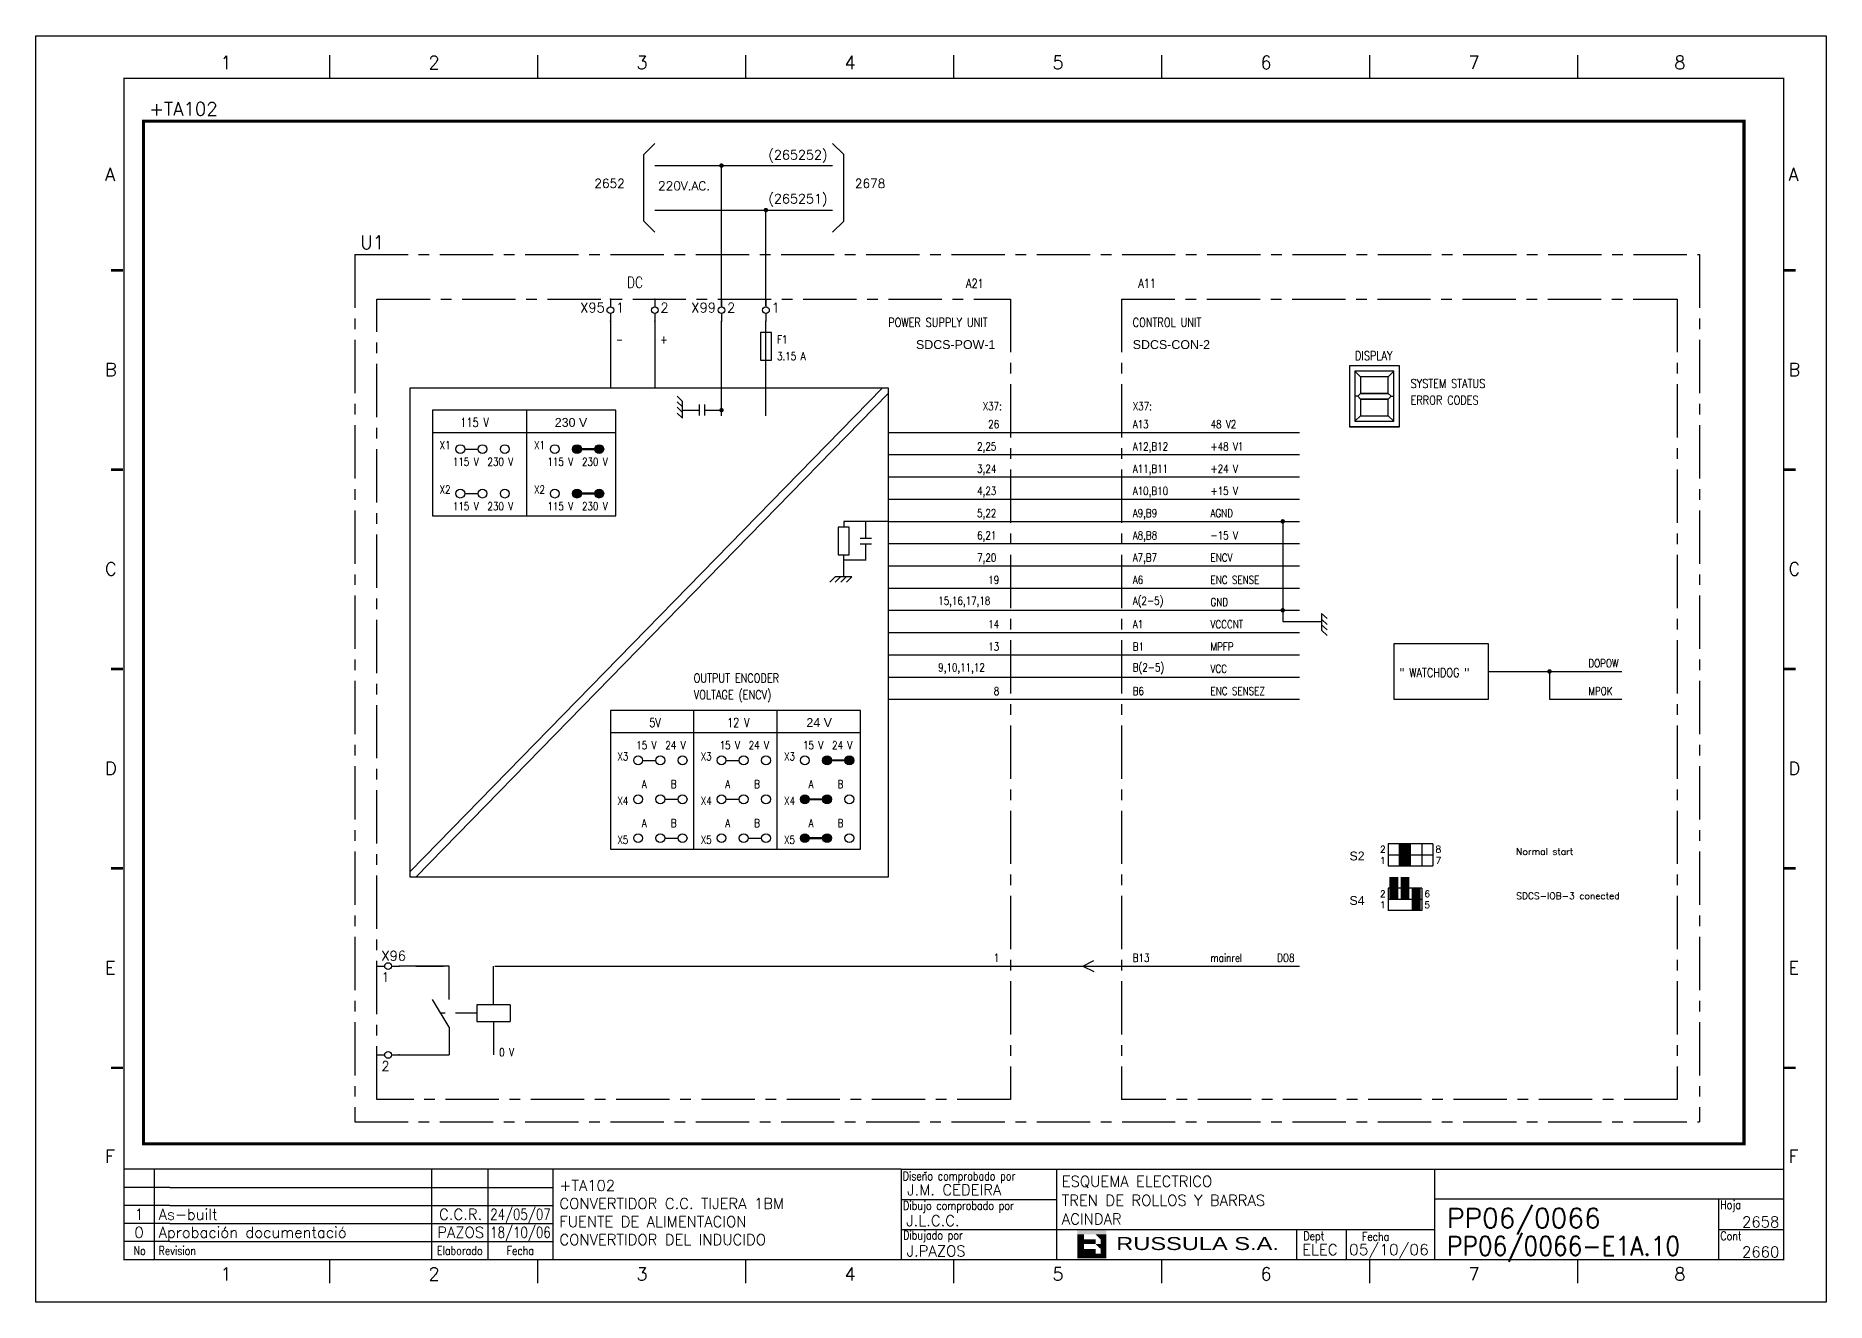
# Model space of a CAD drawing. Extents: x -25 to 1044, y -25744 to 292.
# Drawn here: x 107.8 to 527.8, y -8052.8 to -7755.8 of the extents above; entities that cross this region are included whole.
import ezdxf
from ezdxf.enums import TextEntityAlignment as Align

# ---------------------------------------------------------------- set-up
doc = ezdxf.new("R2010")
doc.units = 0
doc.header["$LTSCALE"] = 10
doc.header["$MEASUREMENT"] = 0
for name, pattern in [('CENTER', [2, 1.25, -0.25, 0.25, -0.25]), ('DASHDOT', [1, 0.5, -0.25, 0, -0.25]), ('DASHED', [0.75, 0.5, -0.25])]:
    doc.linetypes.add(name, pattern=pattern)
doc.layers.get('0').update_dxf_attribs({"linetype": 'CONTINUOUS'})
for name, color, linetype in [('1', 7, 'CONTINUOUS'), ('10', 5, 'CONTINUOUS'), ('2', 7, 'CONTINUOUS'), ('25', 3, 'CONTINUOUS'), ('25K', 4, 'DASHED'), ('25PK', 4, 'CENTER'), ('35', 2, 'CONTINUOUS'), ('8', 1, 'CONTINUOUS'), ('9', 6, 'CONTINUOUS'), ('DIBUJO', 7, 'CONTINUOUS'), ('NODE', 7, 'CONTINUOUS')]:
    doc.layers.add(name, color=color, linetype=linetype)
doc.styles.add('ABBSTYLE', font='ROMANS.SHX', dxfattribs={"width": 0.8})
doc.styles.add('HELV', font='HELVBLD.SHX', dxfattribs={"width": 1.2})
doc.styles.add('HELVETICA', font='HELV.SHX')
doc.styles.add('LABEL', font='SIMPLEX', dxfattribs={"width": 0.8, "height": 4})
doc.styles.add('ROMANS', font='romans')
doc.styles.get("Standard").update_dxf_attribs({"font": 'simplex'})

# ---------------------------------------------------------------- blocks, each defined once
blk = doc.blocks.new('NOD', base_point=(237.5, 170))
at = {"layer": 'NODE'}
blk.add_point((237.5, 170), dxfattribs=at)
blk = doc.blocks.new('$$PLL21C')
for p, q in [((-2.5, 0), (-0.75, 0)), ((0.75, 0), (2.5, 0))]:
    blk.add_line(p, q)
at = {"layer": '2'}
blk.add_circle((0, 0), 0.75, dxfattribs=at)
for p in [(-2.5, 0), (2.5, 0)]:
    blk.add_blockref('NOD', p, dxfattribs=at)
at = {"layer": '8'}
blk.add_attdef('*A', (-1.5, -3.575), '', height=2.15, dxfattribs=at)
at = {"layer": '9'}
blk.add_attdef('ID', (-1.5, 1.25), '', height=2.15, dxfattribs=at)
blk = doc.blocks.new('$$PLU21C')
for p, q in [((0, 2.5), (0, 0.75)), ((0, -0.75), (0, -2.5))]:
    blk.add_line(p, q)
at = {"layer": '2'}
blk.add_circle((0, 0), 0.75, dxfattribs=at)
for p in [(0, 2.5), (0, -2.5)]:
    blk.add_blockref('NOD', p, dxfattribs=at)
at = {"layer": '8'}
blk.add_attdef('*A', (1.25, -0.5), '', height=2.15, dxfattribs=at)
at = {"layer": '9'}
blk.add_attdef('ID', text='', height=2.15, dxfattribs=at).set_placement((-1.25, -0.5), align=Align.RIGHT)
blk = doc.blocks.new('newcajec')
at = {"layer": '1'}
for p, q in [((179.4, 20.85), (0.13, 20.85)), ((7, 20.85), (7, 0)), ((71, 20.85), (71, 0)), ((84, 20.85), (84, 0.09)), ((99, 20.85), (99, 0)), ((215.2, 20.8), (215.2, 0)), ((10.6, 16.64), (0, 16.64)), ((10.6, 16.64), (99, 16.64)), ((184.64, 20.18), (184.81, 20.01)), ((184.81, 20.01), (185.18, 20.25)), ((10.6, 12.48), (0, 12.48)), ((10.6, 12.48), (99, 12.48)), ((179.4, 13.87), (215.2, 13.87)), ((368, 14.06), (368, 0)), ((10.6, 8.32), (0, 8.32)), ((10.6, 8.32), (99, 8.32)), ((10.6, 4.16), (0, 4.16)), ((10.6, 4.16), (99, 4.16)), ((179.4, 6.93), (267.63, 6.93)), ((267.63, 6.93), (302.5, 6.93)), ((270.63, 6.91), (270.63, 0)), ((282.07, 6.93), (282.07, 0)), ((368, 6.93), (383, 6.93))]:
    blk.add_line(p, q, dxfattribs=at)
for points in [[(47.5, 272.5, 0.3, 0.3, 0), (47.5, 277.91, 0.3, 0.3, 0)], [(95.5, 272.5, 0.3, 0.3, 0), (95.5, 277.91, 0.3, 0.3, 0)], [(143.5, 272.5, 0.3, 0.3, 0), (143.5, 277.91, 0.3, 0.3, 0)], [(191.5, 272.5, 0.3, 0.3, 0), (191.5, 277.91, 0.3, 0.3, 0)], [(239.5, 272.5, 0.3, 0.3, 0), (239.5, 277.91, 0.3, 0.3, 0)], [(287.5, 272.5, 0.3, 0.3, 0), (287.5, 277.91, 0.3, 0.3, 0)], [(335.5, 272.5, 0.3, 0.3, 0), (335.5, 277.91, 0.3, 0.3, 0)], [(-2.99, 228.23, 0.6, 0.6, 0), (-0.18, 228.23, 0.6, 0.6, 0)], [(383.01, 228.23, 0.6, 0.6, 0), (385.82, 228.23, 0.6, 0.6, 0)], [(-2.99, 182.23, 0.6, 0.6, 0), (-0.18, 182.23, 0.6, 0.6, 0)], [(383.01, 182.23, 0.6, 0.6, 0), (385.82, 182.23, 0.6, 0.6, 0)], [(-2.99, 136.23, 0.6, 0.6, 0), (-0.18, 136.23, 0.6, 0.6, 0)], [(383.01, 136.23, 0.6, 0.6, 0), (385.82, 136.23, 0.6, 0.6, 0)], [(-2.99, 90.23, 0.6, 0.6, 0), (-0.18, 90.23, 0.6, 0.6, 0)], [(383.01, 90.23, 0.6, 0.6, 0), (385.82, 90.23, 0.6, 0.6, 0)], [(-2.99, 44.23, 0.6, 0.6, 0), (-0.18, 44.23, 0.6, 0.6, 0)], [(383.01, 44.23, 0.6, 0.6, 0), (385.82, 44.23, 0.6, 0.6, 0)], [(383, 20.8, 0.3, 0.3, 0), (179.4, 20.8, 0.3, 0.3, 0), (179.4, 0, 0.3, 0.3, 0)], [(302.5, 20.8, 0.3, 0.3, 0), (302.5, 0, 0.3, 0.3, 0)], [(302.5, 14, 0.3, 0.3, 0), (383, 14, 0.3, 0.3, 0)], [(47.5, -5.5, 0.3, 0.3, 0), (47.5, -0.09, 0.3, 0.3, 0)], [(95.5, -5.5, 0.3, 0.3, 0), (95.5, -0.09, 0.3, 0.3, 0)], [(143.5, -5.5, 0.3, 0.3, 0), (143.5, -0.09, 0.3, 0.3, 0)], [(191.5, -5.5, 0.3, 0.3, 0), (191.5, -0.09, 0.3, 0.3, 0)], [(239.5, -5.5, 0.3, 0.3, 0), (239.5, -0.09, 0.3, 0.3, 0)], [(287.5, -5.5, 0.3, 0.3, 0), (287.5, -0.09, 0.3, 0.3, 0)], [(335.5, -5.5, 0.3, 0.3, 0), (335.5, -0.09, 0.3, 0.3, 0)]]:
    blk.add_lwpolyline(points, format="xyseb", dxfattribs=at)
at = {"layer": '1', "const_width": 0.3}
blk.add_lwpolyline([(0, 0), (0, 272.5), (383, 272.5), (383, 0)], close=True, dxfattribs=at)
at = {"layer": '2', "color": 14}
for p, q in [((221.42, 4.69), (221.42, 5.81)), ((221.42, 2.47), (221.42, 3.58))]:
    blk.add_line(p, q, dxfattribs=at)
for points in [[(220.05, 5.81), (220.05, 6.92), (226.74, 5.81), (226.74, 6.92)], [(221.42, 2.47), (220.05, 2.47), (221.42, 5.81), (220.05, 5.81)], [(221.42, 4.69), (224.25, 4.69), (221.42, 3.58), (224.25, 3.58)], [(224.25, 5.81), (225.37, 5.81), (225.37, 4.69)], [(225.37, 5.81), (226.74, 5.81), (225.37, 1.35), (226.74, 1.35)], [(224.25, 0.24), (224.25, 2.47), (220.05, 0.24), (220.05, 2.47)], [(224.25, 3.58), (225.37, 3.58), (225.37, 2.47)], [(226.74, 1.35), (226.74, 0.24), (224.25, 1.35), (224.25, 0.24)]]:
    blk.add_solid(points, dxfattribs=at)
at = {"layer": '1', "style": 'ROMANS'}
for s, p in [('1', (22.29, 274.68)), ('2', (70.29, 274.68)), ('3', (118.29, 274.68)), ('4', (166.29, 274.68)), ('5', (214.29, 274.68)), ('6', (262.29, 274.68)), ('7', (310.29, 274.68)), ('8', (357.79, 274.68)), ('A', (-4.37, 248.84)), ('A', (384.13, 248.84)), ('B', (-4.37, 203.84)), ('B', (384.13, 203.84)), ('C', (-4.37, 157.84)), ('C', (384.13, 157.84)), ('D', (-4.37, 111.84)), ('D', (384.13, 111.84)), ('E', (-4.37, 65.84)), ('E', (384.13, 65.84)), ('F', (-4.37, 22.34)), ('F', (384.13, 22.34)), ('1', (22.29, -4.82)), ('2', (70.29, -4.82)), ('3', (118.29, -4.82)), ('4', (166.29, -4.82)), ('5', (214.29, -4.82)), ('6', (262.29, -4.82)), ('7', (310.29, -4.82)), ('8', (357.79, -4.82))]:
    blk.add_text(s, height=3, dxfattribs=at).set_placement(p)
at = {"layer": '1', "style": 'LABEL', "width": 0.8}
for s, p in [('Diseno comprobado por', (179.73, 18.27)), ('Dibujo comprobado por', (179.81, 11.47)), ('Hoja', (368.38, 11.66)), ('Dibujado por', (179.83, 4.64)), ('Fecha', (285.71, 4.3)), ('Cont', (368.43, 4.46)), ('No', (2.23, 1.05)), ('Revision', (8, 1.05))]:
    blk.add_text(s, height=2, dxfattribs=at).set_placement(p)
for s, p in [('Dept', (274.61, 4.44)), ('Elaborado', (77.5, 1.05)), ('Fecha', (91.5, 1.05))]:
    blk.add_text(s, height=2, dxfattribs=at).set_placement(p, align=Align.CENTER)
at = {"layer": '10', "style": 'ROMANS'}
for tag, p in [('REV41', (3.5, 18.74)), ('REV43', (77.7, 18.74)), ('REV31', (3.5, 14.58)), ('REV33', (77.7, 14.58)), ('REV21', (3.5, 10.42)), ('REV23', (77.7, 10.42)), ('REV11', (3.5, 6.27)), ('REV13', (77.7, 6.27))]:
    blk.add_attdef(tag, text='', height=2.5, dxfattribs=at).set_placement(p, align=Align.MIDDLE)
for tag, p, height in [('REV42', (8, 17.49), 2.5), ('SHEETNAME1', (100.5, 15.83), 2.5), ('DESIGNCHECK', (180.74, 14.83), 2.5), ('DOCUMENTTYPE', (216.43, 16.8), 2.5), ('NOTA', (305.32, 15.8), 3), ('REV32', (8, 13.33), 2.5), ('SHEETNAME2', (100.5, 11.67), 2.5), ('OBJECT', (216.43, 12.4), 2.5), ('REV22', (8, 9.17), 2.5), ('SHEETNAME3', (100.5, 7.51), 2.5), ('DRAWINGCHECK', (180.53, 7.71), 2.5), ('CUSTOMER', (216.43, 8.08), 2.5), ('ORDER', (305.32, 7.3), 4.5), ('REV12', (8, 5.01), 2.5), ('SHEETNAME4', (100.5, 3.35), 2.5), ('DOCUMENT_ID', (305.32, 0.93), 4.4), ('USER', (180.63, 0.71), 2.5), ('DEPARTMENT', (271.93, 1.05), 2.5)]:
    blk.add_attdef(tag, p, '', height=height, dxfattribs=at)
for tag, width, p, p2 in [('REV44', 1.221199, (84.53, 17.49), (98.48, 17.49)), ('REV34', 1.221199, (84.53, 13.33), (98.48, 13.33)), ('REV24', 1.221199, (84.53, 9.17), (98.48, 9.17)), ('REV14', 1.221199, (84.53, 5.01), (98.48, 5.01)), ('CREATED2', 7.039915, (282.71, 1.05), (301.14, 1.05))]:
    blk.add_attdef(tag, text='', height=2.5, dxfattribs=dict(at, width=width)).set_placement(p, p2, align=Align.FIT)
for tag, p in [('SHEET', (382, 7.43)), ('NEXTSHEET', (382, 0.5))]:
    blk.add_attdef(tag, text='', height=2.5, dxfattribs=at).set_placement(p, align=Align.RIGHT)
at = {"layer": 'DIBUJO', "color": 14, "style": 'HELVETICA', "width": 1.3}
blk.add_text('RUSSULA S.A.', height=3, dxfattribs=at).set_placement((229, 2.19))

msp = doc.modelspace()

# ---------------------------------------------------------------- linework, layer by layer
at = {"layer": '2', "color": 7}
for p, q in [((250.38, -7783.66), (252.99, -7781.05)), ((297.31, -7783.66), (294.7, -7781.05)), ((250.38, -7799.3), (250.38, -7783.66)), ((252.99, -7786.26), (294.7, -7786.26)), ((268.63, -7819.12), (268.63, -7786.26)), ((297.31, -7799.3), (297.31, -7783.66)), ((252.99, -7801.91), (250.38, -7799.3)), ((252.99, -7796.69), (294.7, -7796.69)), ((279.06, -7819.12), (279.06, -7796.69)), ((294.7, -7801.91), (297.31, -7799.3)), ((435.49, -7945.31), (425.06, -7945.31)), ((425.06, -7945.31), (425.06, -7950.52)), ((427.67, -7950.52), (427.67, -7945.31)), ((430.28, -7950.52), (430.28, -7945.31)), ((432.89, -7945.31), (432.89, -7950.52)), ((435.49, -7945.31), (435.49, -7950.52)), ((425.06, -7947.91), (435.49, -7947.91)), ((425.06, -7950.52), (435.49, -7950.52)), ((425.06, -7950.52), (435.49, -7950.52)), ((425.06, -7955.74), (425.06, -7960.95)), ((432.89, -7955.74), (425.06, -7955.74)), ((425.06, -7958.34), (432.89, -7958.34)), ((432.89, -7955.74), (432.89, -7960.95)), ((432.89, -7960.95), (425.06, -7960.95))]:
    msp.add_line(p, q, dxfattribs=at)
at = {"layer": '2', "color": 3, "linetype": 'DASHDOT', "const_width": 0.73}
msp.add_lwpolyline([(133.05, -7775.84), (508.5, -7775.84), (508.5, -8015.7), (133.05, -8015.7), (133.05, -7775.84)], dxfattribs=at)
at = {"layer": '2', "color": 7}
for points, const_width in [([(268.37, -7786.26, 1), (268.89, -7786.26, 1)], 0.521), ([(278.8, -7796.69, 1), (279.32, -7796.69, 1)], 0.521), ([(234.21, -7852.75, 1), (235.26, -7852.75, 1)], 1.04), ([(239.43, -7852.75, 1), (240.47, -7852.75, 1)], 1.04), ([(234.21, -7863.18, 1), (235.26, -7863.18, 1)], 1.04), ([(239.43, -7863.18, 1), (240.47, -7863.18, 1)], 1.04), ([(292.88, -7925.75, 1), (293.92, -7925.75, 1)], 1.04), ([(298.09, -7925.75, 1), (299.13, -7925.75, 1)], 1.04), ([(287.66, -7934.88, 1), (288.71, -7934.88, 1)], 1.04), ([(292.88, -7934.88, 1), (293.92, -7934.88, 1)], 1.04), ([(287.66, -7944, 1), (288.71, -7944, 1)], 1.04), ([(292.88, -7944, 1), (293.92, -7944, 1)], 1.04)]:
    msp.add_lwpolyline(points, format="xyb", close=True, dxfattribs=dict(at, const_width=const_width))
at = {"layer": '2', "color": 7, "const_width": 0.521}
for points in [[(235.73, -7852.75), (239.06, -7852.75)], [(235.73, -7863.18), (239.06, -7863.18)], [(294.39, -7925.75), (297.73, -7925.75)], [(289.17, -7934.88), (292.51, -7934.88)], [(289.17, -7944), (292.51, -7944)]]:
    msp.add_lwpolyline(points, dxfattribs=at)
at = {"layer": '2', "color": 7}
for points in [[(427.67, -7945.31), (427.67, -7950.52), (430.28, -7945.31), (430.28, -7950.52)], [(425.32, -7958.3), (425.32, -7953.08), (427.41, -7958.3), (427.41, -7953.08)], [(427.93, -7958.3), (427.93, -7953.08), (430.02, -7958.3), (430.02, -7953.08)], [(430.54, -7960.95), (430.54, -7955.74), (432.63, -7960.95), (432.63, -7955.74)]]:
    msp.add_solid(points, dxfattribs=at)
at = {"layer": '25'}
for p, q in [((243.86, -7843.62), (200.84, -7843.62)), ((200.84, -7843.62), (200.84, -7868.39)), ((223, -7868.39), (223, -7843.62)), ((243.86, -7868.39), (243.86, -7843.62)), ((200.84, -7848.84), (243.86, -7848.84)), ((200.84, -7868.39), (243.86, -7868.39)), ((301.22, -7914.02), (242.56, -7914.02)), ((242.56, -7914.02), (242.56, -7946.61)), ((262.11, -7946.61), (262.11, -7914.02)), ((281.67, -7946.61), (281.67, -7914.02)), ((301.22, -7946.61), (301.22, -7914.02)), ((242.56, -7919.23), (301.22, -7919.23)), ((242.56, -7946.61), (301.22, -7946.61))]:
    msp.add_line(p, q, dxfattribs=at)
at = {"layer": '25K'}
msp.add_line((211.27, -7985.07), (202.8, -7985.07), dxfattribs=at)
at = {"layer": '25PK'}
for p, q in [((182.59, -7807.12), (498.07, -7807.12)), ((182.59, -7807.12), (498.07, -7807.12)), ((182.59, -7807.12), (182.59, -8010.49)), ((182.59, -7807.12), (182.59, -8010.49)), ((498.07, -7807.12), (498.07, -8010.49)), ((187.8, -8005.27), (187.8, -7817.55)), ((187.8, -7817.55), (336.42, -7817.55)), ((336.42, -7817.55), (336.42, -8005.27)), ((362.49, -7817.55), (362.49, -8005.27)), ((362.49, -7817.55), (492.85, -7817.55)), ((492.85, -7817.55), (492.85, -8005.27)), ((336.42, -8005.27), (187.8, -8005.27)), ((492.85, -8005.27), (362.49, -8005.27)), ((182.59, -8010.49), (498.07, -8010.49))]:
    msp.add_line(p, q, dxfattribs=at)
at = {"layer": '35'}
for p, q in [((242.56, -7822.77), (242.56, -7838.41)), ((252.99, -7822.77), (252.99, -7838.41)), ((268.63, -7844.93), (268.63, -7822.77)), ((279.06, -7844.93), (279.06, -7822.77)), ((277.75, -7825.37), (277.75, -7831.89)), ((280.36, -7825.37), (277.75, -7825.37)), ((280.36, -7831.89), (280.36, -7825.37)), ((277.75, -7831.89), (280.36, -7831.89)), ((427.67, -7833.19), (415.94, -7833.19)), ((415.94, -7833.19), (415.94, -7847.53)), ((426.37, -7834.5), (417.24, -7834.5)), ((417.24, -7834.5), (417.24, -7841.02)), ((418.55, -7835.8), (417.24, -7834.5)), ((425.06, -7835.8), (418.55, -7835.8)), ((418.55, -7835.8), (418.55, -7839.71)), ((425.06, -7835.8), (426.37, -7834.5)), ((425.06, -7839.71), (425.06, -7835.8)), ((426.37, -7841.02), (426.37, -7834.5)), ((427.67, -7847.53), (427.67, -7833.19)), ((195.63, -7953.13), (195.63, -7838.41)), ((195.63, -7951.82), (306.43, -7838.41)), ((195.63, -7838.41), (307.74, -7838.41)), ((196.93, -7953.13), (307.74, -7839.71)), ((259.5, -7841.58), (258.24, -7840.36)), ((307.74, -7838.41), (307.74, -7953.13)), ((417.24, -7839.71), (417.24, -7846.23)), ((417.89, -7840.36), (417.25, -7840.36)), ((418.55, -7839.71), (417.89, -7840.36)), ((417.89, -7840.36), (418.55, -7841.02)), ((425.06, -7839.71), (418.55, -7839.71)), ((418.55, -7839.71), (425.06, -7839.71)), ((425.06, -7841.02), (418.55, -7841.02)), ((418.55, -7841.02), (425.06, -7841.02)), ((418.55, -7841.02), (418.55, -7844.93)), ((425.06, -7839.71), (425.72, -7840.36)), ((425.72, -7840.36), (425.06, -7841.02)), ((425.06, -7844.93), (425.06, -7841.02)), ((425.72, -7840.36), (426.36, -7840.36)), ((426.37, -7846.23), (426.37, -7839.71)), ((259.5, -7842.86), (258.24, -7841.64)), ((259.5, -7844.15), (258.24, -7842.93)), ((259.5, -7845.52), (258.24, -7844.3)), ((259.5, -7845.51), (259.5, -7841.58)), ((263.36, -7842.29), (263.36, -7844.9)), ((264.66, -7842.29), (264.66, -7844.9)), ((418.55, -7844.93), (417.24, -7846.23)), ((418.55, -7844.93), (425.06, -7844.93)), ((425.06, -7844.93), (426.37, -7846.23)), ((307.74, -7848.84), (404.21, -7848.84)), ((415.94, -7847.53), (427.67, -7847.53)), ((427.67, -7847.53), (415.94, -7847.53)), ((417.24, -7846.23), (426.37, -7846.23)), ((208.4, -7852.75), (211.53, -7852.75)), ((235.78, -7852.75), (238.91, -7852.75)), ((307.74, -7854.05), (404.21, -7854.05)), ((307.74, -7859.27), (404.21, -7859.27)), ((208.4, -7863.18), (211.53, -7863.18)), ((235.78, -7863.18), (238.91, -7863.18)), ((307.74, -7864.48), (404.21, -7864.48)), ((307.74, -7869.7), (404.21, -7869.7)), ((295.97, -7871.05), (295.97, -7877.57)), ((298.58, -7871.05), (295.97, -7871.05)), ((298.58, -7877.57), (298.58, -7871.05)), ((301.19, -7873.66), (303.8, -7873.66)), ((301.19, -7874.97), (303.8, -7874.97)), ((307.74, -7874.91), (404.21, -7874.91)), ((295.97, -7877.57), (298.58, -7877.57)), ((295.26, -7882.73), (294.04, -7883.99)), ((299.2, -7882.73), (295.26, -7882.73)), ((296.54, -7882.73), (295.32, -7883.99)), ((297.84, -7882.73), (296.62, -7883.99)), ((299.2, -7882.73), (297.98, -7883.99)), ((307.74, -7880.13), (404.21, -7880.13)), ((307.74, -7885.34), (404.21, -7885.34)), ((307.74, -7890.55), (404.21, -7890.55)), ((409.42, -7891.27), (410.68, -7892.49)), ((409.42, -7891.27), (409.42, -7895.21)), ((307.74, -7895.77), (404.21, -7895.77)), ((409.42, -7892.63), (410.68, -7893.85)), ((409.42, -7893.93), (410.68, -7895.15)), ((409.42, -7895.21), (410.68, -7896.43)), ((448.53, -7898.38), (426.37, -7898.38)), ((426.37, -7898.38), (426.37, -7911.41)), ((448.53, -7911.41), (448.53, -7898.38)), ((307.74, -7900.98), (404.21, -7900.98)), ((307.74, -7906.2), (404.21, -7906.2)), ((307.74, -7911.41), (404.21, -7911.41)), ((426.37, -7911.41), (448.53, -7911.41)), ((250.12, -7925.75), (253.25, -7925.75)), ((269.67, -7925.75), (272.8, -7925.75)), ((294.44, -7925.75), (297.57, -7925.75)), ((255.33, -7934.88), (258.46, -7934.88)), ((269.67, -7934.88), (272.8, -7934.88)), ((269.67, -7934.88), (272.8, -7934.88)), ((289.23, -7934.88), (292.36, -7934.88)), ((289.23, -7934.88), (292.36, -7934.88)), ((255.33, -7944), (258.46, -7944)), ((274.89, -7944), (278.02, -7944)), ((289.23, -7944), (292.36, -7944)), ((307.74, -7953.13), (195.63, -7953.13)), ((204.75, -7973.99), (193.02, -7973.99)), ((196.93, -7973.99), (203.45, -7973.99)), ((204.75, -7981.81), (204.75, -7973.99)), ((215.18, -7983.11), (215.18, -7973.99)), ((215.44, -7973.99), (404.21, -7973.99)), ((353.36, -7973.99), (355.97, -7972.68)), ((353.36, -7973.99), (355.97, -7975.29)), ((204.75, -7988.33), (200.84, -7981.81)), ((219.09, -7983.11), (211.27, -7983.11)), ((211.27, -7983.11), (211.27, -7987.02)), ((219.09, -7983.11), (219.09, -7987.02)), ((204.75, -7988.33), (204.75, -7994.84)), ((211.27, -7987.02), (219.09, -7987.02)), ((215.18, -7987.02), (215.18, -7994.84)), ((193.02, -7994.84), (204.75, -7994.84))]:
    msp.add_line(p, q, dxfattribs=at)
for points in [[(259.45, -7843.62), (263.36, -7843.62)], [(264.66, -7843.62), (268.58, -7843.62)], [(307.74, -7869.7), (297.31, -7869.7), (297.31, -7871.05)], [(302.52, -7873.66), (302.52, -7869.75)], [(400.3, -7869.7), (400.3, -7890.55), (400.3, -7893.16), (409.42, -7893.16)], [(302.52, -7878.88), (302.52, -7874.97)], [(297.31, -7882.79), (297.31, -7877.57)], [(302.52, -7878.82), (297.31, -7878.82)], [(448.53, -7904.89), (479.82, -7904.89)], [(462.87, -7904.89), (462.87, -7911.41), (479.82, -7911.41)]]:
    msp.add_lwpolyline(points, dxfattribs=at)
at = {"layer": '35', "const_width": 0.521}
for points in [[(268.37, -7843.62, 1), (268.89, -7843.62, 1)], [(400.03, -7869.7, 1), (400.56, -7869.7, 1)], [(400.03, -7890.55, 1), (400.56, -7890.55, 1)], [(462.61, -7904.89, 1), (463.13, -7904.89, 1)]]:
    msp.add_lwpolyline(points, format="xyb", close=True, dxfattribs=at)
at = {"layer": '35'}
for centre in [(207.36, -7852.75), (212.57, -7852.75), (217.79, -7852.75), (229.52, -7852.75), (234.74, -7852.75), (239.95, -7852.75), (207.36, -7863.18), (212.57, -7863.18), (217.79, -7863.18), (229.52, -7863.18), (234.74, -7863.18), (239.95, -7863.18), (249.07, -7925.75), (254.29, -7925.75), (259.5, -7925.75), (268.63, -7925.75), (273.84, -7925.75), (279.06, -7925.75), (288.18, -7925.75), (293.4, -7925.75), (298.61, -7925.75), (249.07, -7934.88), (249.07, -7934.88), (254.29, -7934.88), (254.29, -7934.88), (259.5, -7934.88), (259.5, -7934.88), (268.63, -7934.88), (268.63, -7934.88), (273.84, -7934.88), (273.84, -7934.88), (279.06, -7934.88), (279.06, -7934.88), (288.18, -7934.88), (288.18, -7934.88), (293.4, -7934.88), (293.4, -7934.88), (298.61, -7934.88), (298.61, -7934.88), (249.07, -7944), (254.29, -7944), (259.5, -7944), (268.63, -7944), (273.84, -7944), (279.06, -7944), (288.18, -7944), (293.4, -7944), (298.61, -7944)]:
    msp.add_circle(centre, 1.04, dxfattribs=at)
at = {"layer": 'DIBUJO'}
msp.add_lwpolyline([(107.78, -7755.82), (527.78, -7755.82), (527.78, -8052.82), (107.78, -8052.82), (107.78, -7755.82)], dxfattribs=at)

# ---------------------------------------------------------------- block references
at = {"layer": '2', "color": 7}
ref = msp.add_blockref('newcajec', (128.45, -8042.82), dxfattribs=dict(at, xscale=1.016513761467889, yscale=1.016513761467889, zscale=1.016513761467889))
ref.add_attrib('REV24', '24/05/07', dxfattribs={"layer": '10', "height": 2.541, "style": 'ROMANS', "width": 0.728168}).set_placement((214.37, -8033.49), (228.56, -8033.49), align=Align.FIT)
ref.add_attrib('SHEETNAME3', 'FUENTE DE ALIMENTACION', (230.61, -8035.19), dxfattribs={"layer": '10', "height": 2.5413, "style": 'ROMANS'})
ref.add_attrib('SHEETNAME2', 'CONVERTIDOR C.C. TIJERA 1BM', (230.61, -8030.96), dxfattribs={"layer": '10', "height": 2.5413, "style": 'ROMANS'})
ref.add_attrib('SHEETNAME1', '+TA102', (230.61, -8026.73), dxfattribs={"layer": '10', "height": 2.541, "style": 'ROMANS'})
ref.add_attrib('USER', 'J.PAZOS', (312.07, -8042.1), dxfattribs={"layer": '10', "height": 2.541, "style": 'ROMANS'})
ref.add_attrib('DRAWINGCHECK', 'J.L.C.C.', (311.97, -8034.98), dxfattribs={"layer": '10', "height": 2.541, "style": 'ROMANS'})
ref.add_attrib('DESIGNCHECK', 'J.M. CEDEIRA', (312.17, -8027.74), dxfattribs={"layer": '10', "height": 2.5413, "style": 'ROMANS'})
ref.add_attrib('REV22', 'As-built', (136.59, -8033.49), dxfattribs={"layer": '10', "height": 2.541, "style": 'ROMANS'})
ref.add_attrib('REV12', 'Aprobación documentació', (136.59, -8037.72), dxfattribs={"layer": '10', "height": 2.5413, "style": 'ROMANS'})
ref.add_attrib('REV21', '1', dxfattribs={"layer": '10', "height": 2.54, "style": 'ROMANS'}).set_placement((132.01, -8032.22), align=Align.MIDDLE)
ref.add_attrib('REV11', '0', dxfattribs={"layer": '10', "height": 2.54, "style": 'ROMANS'}).set_placement((132.01, -8036.45), align=Align.MIDDLE)
ref.add_attrib('SHEETNAME4', 'CONVERTIDOR DEL INDUCIDO', (230.61, -8039.42), dxfattribs={"layer": '10', "height": 2.5413, "style": 'ROMANS'})
ref.add_attrib('REV14', '18/10/06', dxfattribs={"layer": '10', "height": 2.541, "style": 'ROMANS', "width": 0.728168}).set_placement((214.37, -8037.72), (228.56, -8037.72), align=Align.FIT)
ref.add_attrib('REV23', 'C.C.R.', dxfattribs={"layer": '10', "height": 2.541, "style": 'ROMANS'}).set_placement((207.44, -8032.22), align=Align.MIDDLE)
ref.add_attrib('REV13', 'PAZOS', dxfattribs={"layer": '10', "height": 2.541, "style": 'ROMANS'}).set_placement((207.44, -8036.45), align=Align.MIDDLE)
ref.add_attrib('DOCUMENT_ID', 'PP06/0066-E1A.10', (438.82, -8041.87), dxfattribs={"layer": '10', "height": 4.4727, "style": 'ROMANS', "width": 0.9})
ref.add_attrib('ORDER', 'PP06/0066', (438.82, -8035.4), dxfattribs={"layer": '10', "height": 4.574, "style": 'ROMANS'})
ref.add_attrib('CUSTOMER', 'ACINDAR', (348.46, -8034.6), dxfattribs={"layer": '10', "height": 2.541, "style": 'ROMANS'})
ref.add_attrib('OBJECT', 'TREN DE ROLLOS Y BARRAS', (348.46, -8030.21), dxfattribs={"layer": '10', "height": 2.5413, "style": 'ROMANS'})
ref.add_attrib('DOCUMENTTYPE', 'ESQUEMA ELECTRICO', (348.46, -8025.74), dxfattribs={"layer": '10', "height": 2.5413, "style": 'ROMANS'})
ref.add_attrib('CREATED2', '05/10/06', dxfattribs={"layer": '10', "height": 2.541, "style": 'ROMANS', "width": 0.961976}).set_placement((415.83, -8041.76), (434.57, -8041.76), align=Align.FIT)
ref.add_attrib('DEPARTMENT', 'ELEC', (404.87, -8041.76), dxfattribs={"layer": '10', "height": 2.541, "style": 'ROMANS'})
ref.add_attrib('NEXTSHEET', '2660', dxfattribs={"layer": '10', "height": 2.541, "style": 'ROMANS'}).set_placement((516.76, -8042.31), align=Align.RIGHT)
ref.add_attrib('SHEET', '2658', dxfattribs={"layer": '10', "height": 2.541, "style": 'ROMANS'}).set_placement((516.76, -8035.27), align=Align.RIGHT)
at = {"layer": '2', "color": 7, "xscale": 1.042899108923674, "yscale": 1.042899108923674, "zscale": 1.042899108923674}
for name, p, values in [('$$PLU21C', (242.56, -7820.16), {'ID': 'X95', '*A': '1'}), ('$$PLU21C', (252.99, -7820.16), {'*A': '2'}), ('$$PLU21C', (268.63, -7820.16), {'ID': 'X99', '*A': '2'}), ('$$PLU21C', (279.06, -7820.16), {'*A': '1'}), ('$$PLL21C', (190.41, -7973.99), {'ID': 'X96', '*A': '1'}), ('$$PLL21C', (190.41, -7994.84), {'*A': '2'})]:
    msp.add_blockref(name, p, dxfattribs=at).add_auto_attribs(values)

# ---------------------------------------------------------------- texts
at = {"layer": '2', "color": 6}
for s, height, p in [('+TA102', 3.129, (134.36, -7774.53)), ('(265252)', 2.19, (279.62, -7784.83)), ('(265251)', 2.19, (279.62, -7795.13)), ('U1', 3.129, (183.89, -7805.82))]:
    msp.add_text(s, height=height, dxfattribs=at).set_placement(p)
at = {"layer": '2', "color": 7}
for s, height, style, p in [('2652', 2.086, 'ROMANS', (238.79, -7791.48)), ('220V.AC.', 2.086, 'ROMANS', (253.74, -7792.05)), ('2678', 2.086, 'ROMANS', (299.92, -7791.48)), ('Normal start', 1.5643, 'ROMANS', (455.05, -7947.91)), ('S2', 2.086, 'HELV', (415.94, -7949.22)), ('S4', 2.086, 'HELV', (415.94, -7959.65)), ('SDCS-IOB-3 conected', 1.5643, 'ROMANS', (455.05, -7958.31))]:
    msp.add_text(s, height=height, dxfattribs=dict(at, style=style)).set_placement(p)
at = {"layer": '2', "color": 7, "style": 'ROMANS'}
for s, p in [('2', (423.76, -7946.61)), ('8', (436.8, -7946.61)), ('1', (423.76, -7949.22)), ('7', (436.8, -7949.22)), ('2', (423.76, -7957.04)), ('1', (423.76, -7959.65)), ('5', (434.19, -7959.65)), ('6', (434.19, -7957.04))]:
    msp.add_text(s, height=1.56, dxfattribs=at).set_placement(p, align=Align.MIDDLE)
at = {"layer": '25', "style": 'ABBSTYLE', "width": 0.8}
for s, height, p in [('DC', 2.607, (246.47, -7814.94)), ('A21', 2.086, (325.99, -7814.94)), ('A11', 2.086, (366.4, -7814.94)), ('POWER SUPPLY UNIT', 2.0858, (307.74, -7824.07)), ('CONTROL UNIT', 2.0858, (365.1, -7824.07)), ('-', 1.88, (243.86, -7827.98)), ('+', 1.88, (254.29, -7827.98)), ('F1', 1.877, (281.67, -7827.98)), ('3.15 A', 1.877, (281.67, -7831.89)), ('DISPLAY', 2.086, (417.24, -7831.89)), ('SYSTEM STATUS', 2.0858, (430.28, -7838.41)), ('ERROR CODES', 2.0858, (430.28, -7842.32)), ('115 V', 2.086, (207.36, -7847.53)), ('X37:', 1.877, (329.9, -7843.62)), ('X37:', 1.877, (365.1, -7843.62)), ('26', 1.877, (331.2, -7847.85)), ('A13', 1.877, (365.1, -7847.85)), ('48 V2', 1.877, (383.35, -7847.85)), ('X1', 1.877, (202.49, -7852.75)), ('X1', 1.877, (224.65, -7852.75)), ('2,25', 1.877, (328.6, -7853.07)), ('A12,B12', 1.877, (365.1, -7853.07)), ('+48 V1', 1.877, (383.35, -7853.07)), ('115 V', 1.877, (205.62, -7856.66)), ('230 V', 1.877, (213.73, -7856.66)), ('115 V', 1.877, (227.78, -7856.66)), ('230 V', 1.877, (235.9, -7856.66)), ('3,24', 1.877, (328.6, -7858.28)), ('A11,B11', 1.877, (365.1, -7858.28)), ('+24 V', 1.877, (383.35, -7858.28)), ('X2', 1.877, (202.49, -7863.18)), ('X2', 1.877, (224.65, -7863.18)), ('4,23', 1.877, (328.6, -7863.5)), ('A10,B10', 1.877, (365.1, -7863.5)), ('+15 V', 1.877, (383.35, -7863.5)), ('115 V', 1.877, (205.62, -7867.09)), ('230 V', 1.877, (213.73, -7867.09)), ('115 V', 1.877, (227.78, -7867.09)), ('230 V', 1.877, (235.9, -7867.09)), ('5,22', 1.877, (328.6, -7868.71)), ('A9,B9', 1.877, (365.1, -7868.71)), ('AGND', 1.877, (383.35, -7868.71)), ('6,21', 1.877, (328.6, -7873.93)), ('A8,B8', 1.877, (365.1, -7873.93)), ('-15 V', 1.877, (383.35, -7873.93)), ('7,20', 1.877, (328.6, -7879.14)), ('A7,B7', 1.877, (365.1, -7879.14)), ('ENCV', 1.877, (383.35, -7879.14)), ('19', 1.877, (331.2, -7884.36)), ('A6', 1.877, (365.1, -7884.36)), ('ENC SENSE', 1.877, (383.35, -7884.36)), ('15,16,17,18', 1.8772, (319.47, -7889.25)), ('A(2-5)', 1.877, (365.1, -7889.25)), ('GND', 1.877, (383.35, -7889.57)), ('14', 1.877, (331.2, -7894.78)), ('A1', 1.877, (365.1, -7894.78)), ('VCCCNT', 1.877, (383.35, -7894.78)), ('13', 1.877, (331.2, -7900)), ('B1', 1.877, (365.1, -7900)), ('MPFP', 1.877, (383.35, -7900)), ('9,10,11,12', 1.877, (319.47, -7904.89)), ('B(2-5)', 1.877, (365.1, -7904.89)), ('VCC', 1.877, (383.35, -7905.21)), ('" WATCHDOG "', 2.0858, (427.67, -7906.2)), ('DOPOW', 1.877, (471.99, -7903.91)), ('OUTPUT ENCODER', 2.0858, (262.11, -7907.5)), ('8', 1.88, (332.51, -7910.43)), ('B6', 1.877, (365.1, -7910.43)), ('ENC SENSEZ', 1.877, (383.35, -7910.43)), ('MPOK', 1.877, (471.99, -7910.43)), ('VOLTAGE (ENCV)', 2.0858, (262.11, -7911.41)), ('5V', 2.086, (251.68, -7917.93)), ('12 V', 2.086, (269.93, -7917.93)), ('X3', 1.877, (244.2, -7925.75)), ('15 V', 1.877, (248.64, -7923.15)), ('24 V', 1.877, (255.45, -7923.15)), ('X3', 1.877, (263.76, -7925.75)), ('15 V', 1.877, (268.2, -7923.15)), ('24 V', 1.877, (275, -7923.15)), ('X3', 1.877, (283.31, -7925.75)), ('15 V', 1.877, (287.75, -7923.15)), ('24 V', 1.877, (294.56, -7923.15)), ('A', 1.88, (249.94, -7932.27)), ('B', 1.88, (256.75, -7932.27)), ('A', 1.88, (269.5, -7932.27)), ('B', 1.88, (276.31, -7932.27)), ('A', 1.88, (289.05, -7932.27)), ('B', 1.88, (295.86, -7932.27)), ('X4', 1.877, (244.2, -7936.18)), ('X4', 1.877, (244.2, -7936.18)), ('X4', 1.877, (263.76, -7936.18)), ('X4', 1.877, (263.76, -7936.18)), ('X4', 1.877, (283.31, -7936.18)), ('X4', 1.877, (283.31, -7936.18)), ('A', 1.88, (249.94, -7941.4)), ('B', 1.88, (256.75, -7941.4)), ('A', 1.88, (269.5, -7941.4)), ('B', 1.88, (276.31, -7941.4)), ('A', 1.88, (289.05, -7941.4)), ('B', 1.88, (295.86, -7941.4)), ('X5', 1.877, (244.2, -7945.31)), ('X5', 1.877, (263.76, -7945.31)), ('X5', 1.877, (283.31, -7945.31)), ('1', 1.88, (332.51, -7973)), ('B13', 1.877, (365.1, -7973)), ('mainrel', 1.877, (383.35, -7973)), ('DO8', 1.877, (398.99, -7973)), ('0 V', 1.877, (216.48, -7995.16))]:
    msp.add_text(s, height=height, dxfattribs=at).set_placement(p)
at = {"layer": '25', "style": 'HELV'}
for s, p in [('SDCS-POW-1', (314.26, -7829.28)), ('SDCS-CON-2', (365.1, -7829.28)), ('230 V', (229.52, -7847.53)), ('24 V', (288.55, -7917.93))]:
    msp.add_text(s, height=2.086, dxfattribs=at).set_placement(p)

doc.saveas('drawing.dxf')
